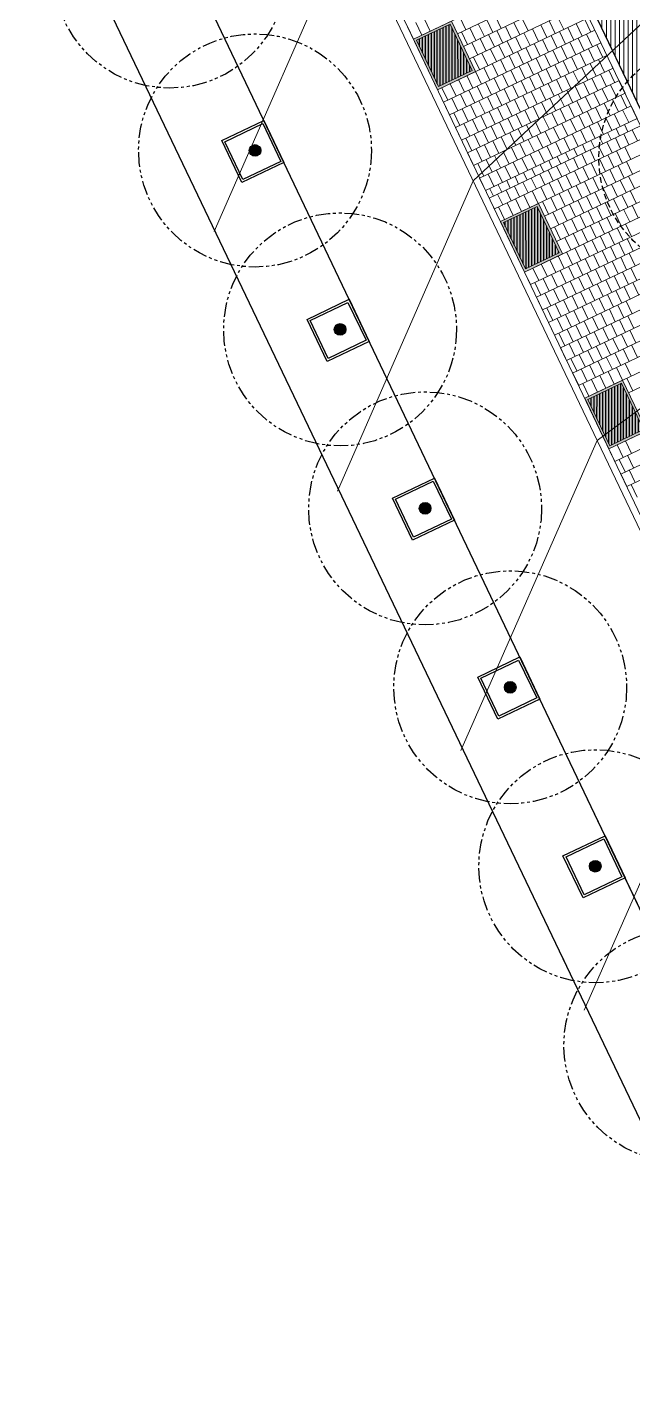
# Model space of a CAD drawing. Header units: metres. Extents: x 678805 to 1359287, y 2747329 to 5497370.
# Drawn here: x 679622.8 to 679648.8, y 2748526.7 to 2748585 of the extents above; entities that cross this region are included whole.
import ezdxf
from ezdxf.enums import TextEntityAlignment as Align

# ---------------------------------------------------------------- set-up
doc = ezdxf.new("R2010")
doc.units = ezdxf.units.M
for name, pattern in [('XREF_MON_EIT SUPPORT$0$HIDDEN', [0.375, 0.25, -0.125]), ('XREF_MON_EIT SUPPORT$0$LIM ACERAS$0$PHANTOM2', [1.25, 0.625, -0.125, 0.125, -0.125, 0.125, -0.125]), ('XREF_MON_GENERAL_LAYOUT$0$ACAD_ISO03W100', [30, 12, -18]), ('XREF_MON_SFT_TREES$0$HIDDEN', [0.375, 0.25, -0.125])]:
    doc.linetypes.add(name, pattern=pattern)
for name, color, linetype in [('00_XREF_MON_HSC_PAVEMENT', 7, 'Continuous'), ('00_XREF_TWQ_SFT_TREES', 7, 'Continuous'), ('00_XREF_TWQ_URBAN CONTEXT', 7, 'Continuous'), ('XREF_MON_EIT SUPPORT$0$02-L-Material Change', 253, 'Continuous'), ('XREF_MON_EIT SUPPORT$0$L-Límite Acera', 9, 'Continuous'), ('XREF_MON_EIT SUPPORT$0$SL_TREE_CANOPY_', 254, 'XREF_MON_EIT SUPPORT$0$HIDDEN'), ('XREF_MON_EIT SUPPORT$0$SL_TREE_TRUNK_', 254, 'Continuous'), ('XREF_MON_EIT SUPPORT$0$SL_Trees_out_of_scope_', 254, 'Continuous'), ('XREF_MON_GENERAL_LAYOUT$0$00_Sorround Parcels', 252, 'XREF_MON_GENERAL_LAYOUT$0$ACAD_ISO03W100'), ('XREF_MON_GENERAL_LAYOUT$0$02-L-Edge Line Step -10cm', 6, 'Continuous'), ('XREF_MON_HSC_PAVEMENT$0$03-TR-Tree Pit_Green', 74, 'Continuous'), ('XREF_MON_SFT_TREES$0$SL_TREE_CANOPY', 251, 'XREF_MON_SFT_TREES$0$HIDDEN'), ('XREF_MON_SFT_TREES$0$SL_TREE_TRUNK', 251, 'Continuous'), ('XREF_MON_URBAN CONTEXT$0$Parcel', 7, 'Continuous'), ('XREF_MON_URBAN CONTEXT$0$XREF_MON_EIT SUPPORT', 7, 'Continuous')]:
    doc.layers.add(name, color=color, linetype=linetype)
for name, color, linetype, true_color in [('02-L-Waterfeatures 01', 7, 'Continuous', 0x4da6ff), ('XREF_MON_HSC_PAVEMENT$0$03-TR-Tree Pit_White', 7, 'Continuous', 0xfcfcfc), ('XREF_MON_SFT_TREES$0$SL_TREE_ZIZIPHUS_SPINA', 7, 'Continuous', 0xc6d408)]:
    doc.layers.add(name, color=color, linetype=linetype, true_color=true_color)
for name, color, linetype, lineweight in [('XREF_MON_GENERAL_LAYOUT$0$02-L-Level Curves 0.25-0.75m', 33, 'Continuous', 5), ('XREF_MON_GENERAL_LAYOUT$0$02-L-Level Curves 1m', 37, 'Continuous', 5), ('XREF_MON_GENERAL_LAYOUT$0$02-L-Material Change', 251, 'Continuous', 5), ('XREF_MON_GENERAL_LAYOUT$0$04-BK-Tree Pit', 6, 'Continuous', 5), ('XREF_MON_HSC_PAVEMENT$0$04-BK-Tree Pit', 6, 'Continuous', 5)]:
    doc.layers.add(name, color=color, linetype=linetype, lineweight=lineweight)
for name, color, linetype, lineweight, true_color in [('XREF_MON_HSC_PAVEMENT$0$02-L-Joints-Paviment_07_Precast Concrete Blocks 60X40', 7, 'Continuous', 5, 0x999999), ('XREF_MON_HSC_PAVEMENT$0$03-TR-Pavement_01_Compacted Ground', 7, 'Continuous', 5, 0x5a4f30), ('XREF_MON_HSC_PAVEMENT$0$03-TR-Pavement_07_Precast Concrete Blocks 60X40', 7, 'Continuous', 5, 0x999999)]:
    doc.layers.add(name, color=color, linetype=linetype, lineweight=lineweight, true_color=true_color)
doc.layers.get('XREF_MON_SFT_TREES$0$SL_TREE_ZIZIPHUS_SPINA').off()
doc.styles.add('XREF_MON_GENERAL_LAYOUT$0$Standard', font='arial.ttf')

# ---------------------------------------------------------------- blocks, each defined once
blk = doc.blocks.new('XREF_MON_EIT SUPPORT$0$ALCORQUE 1.8X1.8 con borde')
at = {"layer": 'XREF_MON_EIT SUPPORT$0$02-L-Material Change', "color": 254}
for points in [[(679587.386, 2748672.469), (679589.192, 2748673.329), (679590.051, 2748671.523), (679588.245, 2748670.663), (679587.386, 2748672.469)], [(679587.519, 2748672.422), (679589.145, 2748673.195), (679589.918, 2748671.57), (679588.293, 2748670.796), (679587.519, 2748672.422)]]:
    blk.add_lwpolyline(points, dxfattribs=at)
blk = doc.blocks.new('XREF_MON_EIT SUPPORT$0$trees_outofboundaries')
at = {"layer": 'XREF_MON_EIT SUPPORT$0$SL_TREE_TRUNK_'}
h = blk.add_hatch(color=256, dxfattribs=at)
h.dxf.hatch_style = 1
edge = h.paths.add_edge_path()
edge.add_arc((0, 0), 0.25, 0, 360)
at = {"layer": 'XREF_MON_EIT SUPPORT$0$SL_TREE_CANOPY_', "linetype": 'XREF_MON_EIT SUPPORT$0$LIM ACERAS$0$PHANTOM2'}
blk.add_circle((0, 0), 5, dxfattribs=at)
at = {"layer": 'XREF_MON_EIT SUPPORT$0$SL_TREE_TRUNK_'}
blk.add_circle((0, 0), 0.25, dxfattribs=at)
blk = doc.blocks.new('XREF_MON_EIT SUPPORT')
at = {"layer": 'XREF_MON_EIT SUPPORT$0$L-Límite Acera'}
blk.add_lwpolyline([(679661.275, 2748521.8), (679593.359, 2748664.016)], dxfattribs=at)
at = {"layer": 'XREF_MON_EIT SUPPORT$0$02-L-Material Change', "color": 254, "rotation": 0.08615458346817939}
for p in [(4177.692, -1111.075), (4181.355, -1118.745), (4185.018, -1126.415), (4188.681, -1134.086), (4192.344, -1141.756)]:
    blk.add_blockref('XREF_MON_EIT SUPPORT$0$ALCORQUE 1.8X1.8 con borde', p, dxfattribs=at)
at = {"layer": 'XREF_MON_EIT SUPPORT$0$SL_Trees_out_of_scope_'}
for p in [(679628.961, 2748587.421), (679632.614, 2748579.745), (679636.266, 2748572.07), (679639.918, 2748564.395), (679643.57, 2748556.719), (679647.222, 2748549.044), (679650.874, 2748541.368)]:
    blk.add_blockref('XREF_MON_EIT SUPPORT$0$trees_outofboundaries', p, dxfattribs=at)
blk = doc.blocks.new('XREF_MON_URBAN CONTEXT')
at = {"layer": 'XREF_MON_URBAN CONTEXT$0$Parcel'}
blk.add_lwpolyline([(679654.853, 2748526.23), (679582.704, 2748491.668), (679521.375, 2748619.741), (679593.524, 2748654.303), (679654.853, 2748526.23)], close=True, dxfattribs=at)
at = {"layer": 'XREF_MON_URBAN CONTEXT$0$XREF_MON_EIT SUPPORT'}
blk.add_blockref('XREF_MON_EIT SUPPORT', (0, 0), dxfattribs=at)
blk = doc.blocks.new('XREF_MON_SFT_TREES$0$Ziziphus_spina_christi')
h = blk.add_hatch()
h.set_pattern_fill('ANSI31', color=256, scale=0.1)
edge = h.paths.add_edge_path()
edge.add_arc((0, 0), 5, 0, 360)
at = {"layer": 'XREF_MON_SFT_TREES$0$SL_TREE_TRUNK'}
h = blk.add_hatch(color=256, dxfattribs=at)
h.dxf.hatch_style = 1
edge = h.paths.add_edge_path()
edge.add_arc((0, 0), 0.25, 0, 360)
at = {"layer": 'XREF_MON_SFT_TREES$0$SL_TREE_CANOPY', "linetype": 'XREF_MON_SFT_TREES$0$HIDDEN'}
blk.add_circle((0, 0), 5, dxfattribs=at)
at = {"layer": 'XREF_MON_SFT_TREES$0$SL_TREE_TRUNK'}
blk.add_circle((0, 0), 0.25, dxfattribs=at)
blk = doc.blocks.new('XREF_MON_SFT_TREES')
at = {"layer": 'XREF_MON_SFT_TREES$0$SL_TREE_ZIZIPHUS_SPINA', "rotation": 25.44812939262281}
blk.add_blockref('XREF_MON_SFT_TREES$0$Ziziphus_spina_christi', (679652.375, 2748579.426), dxfattribs=at)
blk = doc.blocks.new('XREF_MON_HSC_PAVEMENT$0$ALCORQUE RECTANGULAR')
at = {"layer": 'XREF_MON_HSC_PAVEMENT$0$03-TR-Tree Pit_Green', "ltscale": 0.3}
h = blk.add_hatch(dxfattribs=at)
h.set_pattern_fill('ANSI31', color=256, scale=0.04, angle=-45)
h.set_pattern_definition([(360, (-2068898.16958, 3428624.0145), (3e-17, 0.127), [])])
h.paths.add_polyline_path([(679903.391, 2748647.421), (679902.702, 2748648.869), (679904.689, 2748649.814), (679905.377, 2748648.367)])
at = {"layer": 'XREF_MON_HSC_PAVEMENT$0$03-TR-Tree Pit_White'}
h = blk.add_hatch(color=256, dxfattribs=at)
h.dxf.hatch_style = 1
h.paths.add_polyline_path([(679903.344, 2748647.288), (679902.569, 2748648.916), (679904.736, 2748649.947), (679905.511, 2748648.319)])
blk = doc.blocks.new('XREF_MON_HSC_PAVEMENT')
at = {"layer": 'XREF_MON_HSC_PAVEMENT$0$03-TR-Pavement_01_Compacted Ground', "linetype": 'Continuous'}
h = blk.add_hatch(dxfattribs=at)
h.set_pattern_fill('ANSI31', color=256, scale=0.059, angle=45)
h.set_pattern_definition([(90, (652974.11672, 2717198.73223), (-0.187325, 0), [])])
h.paths.add_polyline_path([(679627.965, 2748648.126), (679619.306, 2748644.028), (679624.438, 2748633.281), (679643.219, 2748642.218), (679635.325, 2748666.118), (679612.376, 2748658.539), (679613.109, 2748657.004), (679621.777, 2748661.129)])
h.paths.add_polyline_path([(679643.184, 2748627.108), (679645.247, 2748622.773), (679640.913, 2748620.711), (679638.85, 2748625.045)])
h.paths.add_polyline_path([(679649.344, 2748581.128), (679662.013, 2748585.317), (679645.021, 2748636.762), (679626.168, 2748629.658)])
at = {"layer": 'XREF_MON_HSC_PAVEMENT$0$02-L-Joints-Paviment_07_Precast Concrete Blocks 60X40'}
for p, q in [((679648.114, 2748580.684), (679648.265, 2748580.367)), ((679648.475, 2748580.856), (679648.626, 2748580.539)), ((679649.03, 2748580.16), (679648.809, 2748580.625)), ((679647.031, 2748580.169), (679647.182, 2748579.851)), ((679647.392, 2748580.341), (679647.543, 2748580.023)), ((679647.947, 2748579.645), (679647.725, 2748580.11)), ((679647.753, 2748580.512), (679647.904, 2748580.195)), ((679648.308, 2748579.816), (679648.086, 2748580.282)), ((679648.669, 2748579.988), (679648.448, 2748580.454)), ((679645.586, 2748579.481), (679645.737, 2748579.164)), ((679645.947, 2748579.653), (679646.098, 2748579.336)), ((679646.308, 2748579.825), (679646.459, 2748579.507)), ((679646.863, 2748579.129), (679646.642, 2748579.594)), ((679646.669, 2748579.997), (679646.82, 2748579.679)), ((679647.224, 2748579.301), (679647.003, 2748579.766)), ((679647.586, 2748579.473), (679647.364, 2748579.938)), ((679648.026, 2748579.018), (679647.768, 2748579.56)), ((679648.387, 2748579.19), (679648.13, 2748579.732)), ((679648.749, 2748579.362), (679648.491, 2748579.903)), ((679644.502, 2748578.966), (679644.653, 2748578.648)), ((679644.863, 2748579.137), (679645.015, 2748578.82)), ((679645.418, 2748578.441), (679645.197, 2748578.907)), ((679645.225, 2748579.309), (679645.376, 2748578.992)), ((679645.78, 2748578.613), (679645.558, 2748579.079)), ((679646.141, 2748578.785), (679645.919, 2748579.25)), ((679646.502, 2748578.957), (679646.281, 2748579.422)), ((679646.581, 2748578.33), (679646.324, 2748578.872)), ((679646.943, 2748578.502), (679646.685, 2748579.044)), ((679647.304, 2748578.674), (679647.046, 2748579.216)), ((679647.665, 2748578.846), (679647.407, 2748579.388)), ((679643.057, 2748578.278), (679643.209, 2748577.961)), ((679643.419, 2748578.45), (679643.57, 2748578.132)), ((679643.78, 2748578.622), (679643.931, 2748578.304)), ((679644.335, 2748577.926), (679644.113, 2748578.391)), ((679644.141, 2748578.794), (679644.292, 2748578.476)), ((679644.696, 2748578.098), (679644.475, 2748578.563)), ((679645.057, 2748578.27), (679644.836, 2748578.735)), ((679645.498, 2748577.815), (679645.24, 2748578.357)), ((679645.859, 2748577.987), (679645.601, 2748578.528)), ((679646.22, 2748578.158), (679645.962, 2748578.7)), ((679642.89, 2748577.238), (679642.669, 2748577.704)), ((679642.696, 2748578.106), (679642.847, 2748577.789)), ((679643.251, 2748577.41), (679643.03, 2748577.875)), ((679643.612, 2748577.582), (679643.391, 2748578.047)), ((679643.974, 2748577.754), (679643.752, 2748578.219)), ((679644.414, 2748577.299), (679644.156, 2748577.841)), ((679644.775, 2748577.471), (679644.518, 2748578.013)), ((679645.137, 2748577.643), (679644.879, 2748578.185)), ((679643.331, 2748576.783), (679643.073, 2748577.325)), ((679643.692, 2748576.955), (679643.434, 2748577.497)), ((679644.053, 2748577.127), (679643.795, 2748577.669))]:
    blk.add_line(p, q, dxfattribs=at)
for points in [[(679639.878, 2748585.403), (679640.136, 2748584.861)], [(679641.4, 2748585.463), (679641.659, 2748584.922)], [(679642.562, 2748585.351), (679642.82, 2748584.81)], [(679642.923, 2748585.523), (679643.182, 2748584.982)], [(679644.085, 2748585.411), (679644.343, 2748584.87)], [(679645.246, 2748585.3), (679645.505, 2748584.758)], [(679645.607, 2748585.472), (679645.866, 2748584.93)], [(679646.769, 2748585.36), (679647.027, 2748584.818)], [(679639.155, 2748585.059), (679639.414, 2748584.518)], [(679639.516, 2748585.231), (679639.775, 2748584.69)], [(679641.478, 2748584.836), (679641.737, 2748584.294)], [(679641.839, 2748585.008), (679642.098, 2748584.466)], [(679642.201, 2748585.179), (679642.459, 2748584.638)], [(679642.64, 2748584.724), (679642.898, 2748584.183)], [(679643.001, 2748584.896), (679643.26, 2748584.354)], [(679643.362, 2748585.068), (679643.621, 2748584.526)], [(679643.723, 2748585.24), (679643.982, 2748584.698)], [(679644.162, 2748584.784), (679644.421, 2748584.243)], [(679644.524, 2748584.956), (679644.782, 2748584.415)], [(679644.885, 2748585.128), (679645.143, 2748584.586)], [(679645.685, 2748584.844), (679645.944, 2748584.303)], [(679646.046, 2748585.016), (679646.305, 2748584.475)], [(679646.408, 2748585.188), (679646.666, 2748584.647)], [(679646.847, 2748584.732), (679647.105, 2748584.191)], [(679647.208, 2748584.904), (679647.467, 2748584.363)], [(679641.917, 2748584.38), (679642.176, 2748583.839)], [(679642.279, 2748584.552), (679642.537, 2748584.011)], [(679643.079, 2748584.268), (679643.337, 2748583.727)], [(679643.44, 2748584.44), (679643.699, 2748583.899)], [(679643.801, 2748584.612), (679644.06, 2748584.071)], [(679644.24, 2748584.157), (679644.499, 2748583.615)], [(679644.602, 2748584.329), (679644.86, 2748583.787)], [(679644.963, 2748584.5), (679645.221, 2748583.959)], [(679645.324, 2748584.672), (679645.583, 2748584.131)], [(679645.763, 2748584.217), (679646.022, 2748583.675)], [(679646.124, 2748584.389), (679646.383, 2748583.847)], [(679646.486, 2748584.561), (679646.744, 2748584.019)], [(679646.925, 2748584.105), (679647.183, 2748583.564)], [(679647.286, 2748584.277), (679647.544, 2748583.736)], [(679641.995, 2748583.753), (679642.254, 2748583.211)], [(679642.357, 2748583.925), (679642.615, 2748583.383)], [(679642.718, 2748584.097), (679642.976, 2748583.555)], [(679643.157, 2748583.641), (679643.415, 2748583.1)], [(679643.518, 2748583.813), (679643.777, 2748583.272)], [(679643.879, 2748583.985), (679644.138, 2748583.443)], [(679644.318, 2748583.529), (679644.577, 2748582.988)], [(679644.68, 2748583.701), (679644.938, 2748583.16)], [(679645.041, 2748583.873), (679645.299, 2748583.332)], [(679645.402, 2748584.045), (679645.661, 2748583.504)], [(679645.841, 2748583.589), (679646.1, 2748583.048)], [(679646.202, 2748583.761), (679646.461, 2748583.22)], [(679646.564, 2748583.933), (679646.822, 2748583.392)], [(679647.364, 2748583.65), (679647.622, 2748583.108)], [(679647.725, 2748583.822), (679647.984, 2748583.28)], [(679641.712, 2748582.954), (679641.971, 2748582.412)], [(679642.073, 2748583.125), (679642.332, 2748582.584)], [(679642.435, 2748583.297), (679642.693, 2748582.756)], [(679642.796, 2748583.469), (679643.054, 2748582.928)], [(679643.235, 2748583.014), (679643.493, 2748582.472)], [(679643.596, 2748583.186), (679643.855, 2748582.644)], [(679643.957, 2748583.357), (679644.216, 2748582.816)], [(679644.758, 2748583.074), (679645.016, 2748582.532)], [(679645.119, 2748583.246), (679645.377, 2748582.704)], [(679645.48, 2748583.418), (679645.739, 2748582.876)], [(679645.919, 2748582.962), (679646.178, 2748582.421)], [(679646.28, 2748583.134), (679646.539, 2748582.593)], [(679646.641, 2748583.306), (679646.9, 2748582.764)], [(679647.003, 2748583.478), (679647.261, 2748582.936)], [(679647.442, 2748583.022), (679647.7, 2748582.481)], [(679647.803, 2748583.194), (679648.062, 2748582.653)], [(679640.629, 2748582.438), (679640.887, 2748581.897)], [(679640.99, 2748582.61), (679641.248, 2748582.068)], [(679641.351, 2748582.782), (679641.609, 2748582.24)], [(679642.151, 2748582.498), (679642.41, 2748581.957)], [(679642.512, 2748582.67), (679642.771, 2748582.129)], [(679642.874, 2748582.842), (679643.132, 2748582.3)], [(679643.313, 2748582.386), (679643.571, 2748581.845)], [(679643.674, 2748582.558), (679643.933, 2748582.017)], [(679644.035, 2748582.73), (679644.294, 2748582.189)], [(679644.396, 2748582.902), (679644.655, 2748582.361)], [(679644.836, 2748582.446), (679645.094, 2748581.905)], [(679645.197, 2748582.618), (679645.455, 2748582.077)], [(679645.558, 2748582.79), (679645.816, 2748582.249)], [(679646.358, 2748582.507), (679646.617, 2748581.965)], [(679646.719, 2748582.679), (679646.978, 2748582.137)], [(679647.081, 2748582.85), (679647.339, 2748582.309)], [(679647.52, 2748582.395), (679647.778, 2748581.853)], [(679647.881, 2748582.567), (679648.14, 2748582.025)], [(679648.242, 2748582.739), (679648.501, 2748582.197)], [(679640.707, 2748581.811), (679640.965, 2748581.269)], [(679641.068, 2748581.982), (679641.326, 2748581.441)], [(679641.429, 2748582.154), (679641.687, 2748581.613)], [(679641.79, 2748582.326), (679642.049, 2748581.785)], [(679642.229, 2748581.871), (679642.488, 2748581.329)], [(679642.59, 2748582.043), (679642.849, 2748581.501)], [(679642.952, 2748582.214), (679643.21, 2748581.673)], [(679643.752, 2748581.931), (679644.011, 2748581.389)], [(679644.113, 2748582.103), (679644.372, 2748581.561)], [(679644.474, 2748582.275), (679644.733, 2748581.733)], [(679644.914, 2748581.819), (679645.172, 2748581.278)], [(679645.275, 2748581.991), (679645.533, 2748581.45)], [(679645.636, 2748582.163), (679645.894, 2748581.621)], [(679645.997, 2748582.335), (679646.256, 2748581.793)], [(679646.436, 2748581.879), (679646.695, 2748581.338)], [(679646.797, 2748582.051), (679647.056, 2748581.51)], [(679647.159, 2748582.223), (679647.417, 2748581.682)], [(679647.598, 2748581.768), (679647.856, 2748581.226)], [(679647.959, 2748581.939), (679648.218, 2748581.398)], [(679648.32, 2748582.111), (679648.579, 2748581.57)], [(679641.146, 2748581.355), (679641.404, 2748580.814)], [(679641.507, 2748581.527), (679641.765, 2748580.986)], [(679641.868, 2748581.699), (679642.127, 2748581.157)], [(679642.307, 2748581.243), (679642.566, 2748580.702)], [(679642.668, 2748581.415), (679642.927, 2748580.874)], [(679643.03, 2748581.587), (679643.288, 2748581.046)], [(679643.391, 2748581.759), (679643.649, 2748581.218)], [(679643.83, 2748581.303), (679644.089, 2748580.762)], [(679644.191, 2748581.475), (679644.45, 2748580.934)], [(679644.552, 2748581.647), (679644.811, 2748581.106)], [(679644.991, 2748581.192), (679645.25, 2748580.65)], [(679645.353, 2748581.364), (679645.611, 2748580.822)], [(679645.714, 2748581.536), (679645.972, 2748580.994)], [(679646.075, 2748581.707), (679646.334, 2748581.166)], [(679646.514, 2748581.252), (679646.773, 2748580.71)], [(679646.875, 2748581.424), (679647.134, 2748580.882)], [(679647.237, 2748581.596), (679647.495, 2748581.054)], [(679648.037, 2748581.312), (679648.295, 2748580.771)], [(679648.398, 2748581.484), (679648.657, 2748580.942)], [(679648.759, 2748581.656), (679649.018, 2748581.114)], [(679641.224, 2748580.728), (679641.482, 2748580.186)], [(679641.585, 2748580.9), (679641.843, 2748580.358)], [(679641.946, 2748581.071), (679642.205, 2748580.53)], [(679642.385, 2748580.616), (679642.644, 2748580.075)], [(679642.746, 2748580.788), (679643.005, 2748580.246)], [(679643.108, 2748580.96), (679643.366, 2748580.418)], [(679643.469, 2748581.132), (679643.727, 2748580.59)], [(679643.908, 2748580.676), (679644.166, 2748580.135)], [(679644.269, 2748580.848), (679644.528, 2748580.307)], [(679644.63, 2748581.02), (679644.889, 2748580.478)], [(679645.431, 2748580.736), (679645.689, 2748580.195)], [(679645.792, 2748580.908), (679646.05, 2748580.367)], [(679646.153, 2748581.08), (679646.412, 2748580.539)], [(679646.592, 2748580.625), (679646.851, 2748580.083)], [(679646.953, 2748580.796), (679647.212, 2748580.255)], [(679647.315, 2748580.968), (679647.573, 2748580.427)], [(679647.676, 2748581.14), (679647.934, 2748580.599)], [(679641.663, 2748580.272), (679641.921, 2748579.731)], [(679642.024, 2748580.444), (679642.283, 2748579.903)], [(679642.824, 2748580.16), (679643.083, 2748579.619)], [(679643.186, 2748580.332), (679643.444, 2748579.791)], [(679643.547, 2748580.504), (679643.805, 2748579.963)], [(679643.986, 2748580.049), (679644.244, 2748579.507)], [(679644.347, 2748580.221), (679644.606, 2748579.679)], [(679644.708, 2748580.393), (679644.967, 2748579.851)], [(679645.069, 2748580.564), (679645.328, 2748580.023)], [(679645.509, 2748580.109), (679645.767, 2748579.567)], [(679645.87, 2748580.281), (679646.128, 2748579.739)], [(679646.231, 2748580.453), (679646.49, 2748579.911)], [(679641.741, 2748579.645), (679641.999, 2748579.103)], [(679642.102, 2748579.817), (679642.361, 2748579.275)], [(679642.463, 2748579.989), (679642.722, 2748579.447)], [(679642.902, 2748579.533), (679643.161, 2748578.992)], [(679643.263, 2748579.705), (679643.522, 2748579.164)], [(679643.625, 2748579.877), (679643.883, 2748579.335)], [(679644.425, 2748579.593), (679644.684, 2748579.052)], [(679644.786, 2748579.765), (679645.045, 2748579.224)], [(679645.147, 2748579.937), (679645.406, 2748579.396)], [(679642.18, 2748579.189), (679642.438, 2748578.648)], [(679642.541, 2748579.361), (679642.8, 2748578.82)], [(679642.98, 2748578.906), (679643.239, 2748578.364)], [(679643.341, 2748579.078), (679643.6, 2748578.536)], [(679643.703, 2748579.25), (679643.961, 2748578.708)], [(679644.064, 2748579.421), (679644.322, 2748578.88)], [(679648.103, 2748578.39), (679647.845, 2748578.932)], [(679648.464, 2748578.562), (679648.206, 2748579.103)], [(679648.825, 2748578.734), (679648.567, 2748579.275)], [(679642.258, 2748578.562), (679642.516, 2748578.021)], [(679642.619, 2748578.734), (679642.878, 2748578.192)], [(679647.019, 2748577.874), (679646.761, 2748578.416)], [(679647.38, 2748578.046), (679647.122, 2748578.588)], [(679647.741, 2748578.218), (679647.484, 2748578.76)], [(679648.182, 2748577.763), (679647.924, 2748578.305)], [(679648.543, 2748577.935), (679648.285, 2748578.477)], [(679648.905, 2748578.107), (679648.647, 2748578.649)], [(679645.574, 2748577.187), (679645.317, 2748577.728)], [(679645.936, 2748577.359), (679645.678, 2748577.9)], [(679646.297, 2748577.53), (679646.039, 2748578.072)], [(679646.658, 2748577.702), (679646.4, 2748578.244)], [(679647.099, 2748577.247), (679646.841, 2748577.789)], [(679647.46, 2748577.419), (679647.202, 2748577.961)], [(679647.821, 2748577.591), (679647.563, 2748578.133)], [(679648.62, 2748577.307), (679648.362, 2748577.849)], [(679648.981, 2748577.479), (679648.723, 2748578.021)], [(679645.213, 2748577.015), (679644.955, 2748577.557)], [(679645.654, 2748576.56), (679645.396, 2748577.102)], [(679646.015, 2748576.732), (679645.757, 2748577.274)], [(679646.376, 2748576.904), (679646.118, 2748577.446)], [(679646.737, 2748577.076), (679646.48, 2748577.617)], [(679647.175, 2748576.619), (679646.917, 2748577.161)], [(679647.536, 2748576.791), (679647.278, 2748577.333)], [(679647.897, 2748576.963), (679647.64, 2748577.505)], [(679648.259, 2748577.135), (679648.001, 2748577.677)], [(679648.699, 2748576.68), (679648.441, 2748577.222)], [(679649.06, 2748576.852), (679648.803, 2748577.394)], [(679646.091, 2748576.104), (679645.834, 2748576.646)], [(679646.453, 2748576.276), (679646.195, 2748576.817)], [(679646.814, 2748576.448), (679646.556, 2748576.989)], [(679647.254, 2748575.993), (679646.997, 2748576.535)], [(679647.616, 2748576.165), (679647.358, 2748576.706)], [(679647.977, 2748576.337), (679647.719, 2748576.878)], [(679648.338, 2748576.508), (679648.08, 2748577.05)], [(679648.776, 2748576.052), (679648.518, 2748576.594)], [(679645.73, 2748575.932), (679645.472, 2748576.474)], [(679646.171, 2748575.477), (679645.913, 2748576.019)], [(679646.532, 2748575.649), (679646.274, 2748576.191)], [(679646.893, 2748575.821), (679646.635, 2748576.363)], [(679647.692, 2748575.537), (679647.434, 2748576.078)], [(679648.053, 2748575.708), (679647.796, 2748576.25)], [(679648.415, 2748575.88), (679648.157, 2748576.422)], [(679648.855, 2748575.426), (679648.597, 2748575.967)], [(679646.247, 2748574.849), (679645.99, 2748575.391)], [(679646.609, 2748575.021), (679646.351, 2748575.563)], [(679646.97, 2748575.193), (679646.712, 2748575.735)], [(679647.331, 2748575.365), (679647.073, 2748575.906)], [(679647.772, 2748574.91), (679647.514, 2748575.452)], [(679648.133, 2748575.082), (679647.875, 2748575.624)], [(679648.494, 2748575.254), (679648.236, 2748575.795)], [(679645.164, 2748574.333), (679644.906, 2748574.875)], [(679645.525, 2748574.505), (679645.267, 2748575.047)], [(679645.886, 2748574.677), (679645.628, 2748575.219)], [(679646.327, 2748574.222), (679646.069, 2748574.764)], [(679646.688, 2748574.394), (679646.43, 2748574.936)], [(679647.049, 2748574.566), (679646.791, 2748575.108)], [(679647.41, 2748574.738), (679647.153, 2748575.28)], [(679647.848, 2748574.282), (679647.59, 2748574.824)], [(679648.209, 2748574.454), (679647.951, 2748574.995)], [(679648.57, 2748574.626), (679648.313, 2748575.167)], [(679648.932, 2748574.797), (679648.674, 2748575.339)], [(679644.441, 2748573.99), (679644.184, 2748574.531)], [(679644.803, 2748574.162), (679644.545, 2748574.703)], [(679645.243, 2748573.707), (679644.985, 2748574.249)], [(679645.604, 2748573.879), (679645.347, 2748574.42)], [(679645.966, 2748574.051), (679645.708, 2748574.592)], [(679646.765, 2748573.766), (679646.507, 2748574.308)], [(679647.126, 2748573.938), (679646.868, 2748574.48)], [(679647.487, 2748574.11), (679647.229, 2748574.652)], [(679647.928, 2748573.655), (679647.67, 2748574.197)], [(679648.289, 2748573.827), (679648.031, 2748574.369)], [(679648.65, 2748573.999), (679648.392, 2748574.541)], [(679649.011, 2748574.171), (679648.753, 2748574.713)], [(679644.882, 2748573.535), (679644.624, 2748574.077)], [(679645.32, 2748573.079), (679645.062, 2748573.62)], [(679645.681, 2748573.251), (679645.423, 2748573.792)], [(679646.042, 2748573.422), (679645.784, 2748573.964)], [(679646.403, 2748573.594), (679646.145, 2748574.136)], [(679646.844, 2748573.14), (679646.586, 2748573.681)], [(679647.205, 2748573.311), (679646.947, 2748573.853)], [(679647.566, 2748573.483), (679647.309, 2748574.025)], [(679648.365, 2748573.199), (679648.107, 2748573.741)], [(679648.726, 2748573.371), (679648.469, 2748573.913)], [(679649.088, 2748573.543), (679648.83, 2748574.084)], [(679644.959, 2748572.907), (679644.701, 2748573.449)], [(679645.76, 2748572.624), (679645.503, 2748573.166)], [(679646.122, 2748572.796), (679645.864, 2748573.338)], [(679646.483, 2748572.968), (679646.225, 2748573.509)], [(679646.92, 2748572.511), (679646.663, 2748573.053)], [(679647.282, 2748572.683), (679647.024, 2748573.225)], [(679647.643, 2748572.855), (679647.385, 2748573.397)], [(679648.004, 2748573.027), (679647.746, 2748573.569)], [(679648.445, 2748572.572), (679648.187, 2748573.114)], [(679648.806, 2748572.744), (679648.548, 2748573.286)], [(679645.399, 2748572.452), (679645.141, 2748572.994)], [(679645.837, 2748571.996), (679645.579, 2748572.538)], [(679646.198, 2748572.168), (679645.94, 2748572.709)], [(679646.559, 2748572.34), (679646.301, 2748572.881)], [(679647.361, 2748572.057), (679647.103, 2748572.598)], [(679647.722, 2748572.229), (679647.464, 2748572.77)], [(679648.083, 2748572.4), (679647.826, 2748572.942)], [(679648.521, 2748571.944), (679648.263, 2748572.486)], [(679648.882, 2748572.116), (679648.625, 2748572.658)], [(679645.476, 2748571.824), (679645.218, 2748572.366)], [(679645.916, 2748571.369), (679645.659, 2748571.911)], [(679646.278, 2748571.541), (679646.02, 2748572.083)], [(679646.639, 2748571.713), (679646.381, 2748572.255)], [(679647, 2748571.885), (679646.742, 2748572.427)], [(679647.438, 2748571.429), (679647.18, 2748571.97)], [(679647.799, 2748571.6), (679647.541, 2748572.142)], [(679648.16, 2748571.772), (679647.902, 2748572.314)], [(679648.601, 2748571.318), (679648.343, 2748571.859)], [(679648.962, 2748571.489), (679648.704, 2748572.031)], [(679645.993, 2748570.741), (679645.735, 2748571.283)], [(679646.354, 2748570.913), (679646.096, 2748571.455)], [(679646.715, 2748571.085), (679646.457, 2748571.627)], [(679647.076, 2748571.257), (679646.819, 2748571.798)], [(679647.517, 2748570.802), (679647.259, 2748571.344)], [(679647.878, 2748570.974), (679647.62, 2748571.516)], [(679648.239, 2748571.146), (679647.982, 2748571.687)], [(679649.038, 2748570.861), (679648.78, 2748571.403)], [(679646.433, 2748570.286), (679646.176, 2748570.828)], [(679646.795, 2748570.458), (679646.537, 2748571)], [(679647.156, 2748570.63), (679646.898, 2748571.172)], [(679647.593, 2748570.174), (679647.336, 2748570.716)], [(679647.955, 2748570.346), (679647.697, 2748570.888)], [(679648.316, 2748570.518), (679648.058, 2748571.059)], [(679648.677, 2748570.689), (679648.419, 2748571.231)], [(679646.51, 2748569.658), (679646.252, 2748570.2)], [(679646.871, 2748569.83), (679646.613, 2748570.372)], [(679647.232, 2748570.002), (679646.974, 2748570.544)], [(679648.034, 2748569.719), (679647.776, 2748570.261)], [(679648.395, 2748569.891), (679648.138, 2748570.433)], [(679648.757, 2748570.063), (679648.499, 2748570.605)], [(679646.951, 2748569.203), (679646.693, 2748569.745)], [(679647.312, 2748569.375), (679647.054, 2748569.917)], [(679647.673, 2748569.547), (679647.415, 2748570.089)], [(679648.833, 2748569.435), (679648.575, 2748569.977)], [(679648.784, 2748566.753), (679648.526, 2748567.295)], [(679648.061, 2748566.41), (679647.803, 2748566.951)], [(679648.422, 2748566.582), (679648.165, 2748567.123)], [(679648.863, 2748566.127), (679648.605, 2748566.669)], [(679648.502, 2748565.955), (679648.244, 2748566.497)], [(679648.94, 2748565.499), (679648.682, 2748566.04)], [(679648.578, 2748565.327), (679648.321, 2748565.869)], [(679649.019, 2748564.872), (679648.761, 2748565.414)]]:
    blk.add_lwpolyline(points, dxfattribs=at)
at = {"layer": 'XREF_MON_HSC_PAVEMENT$0$03-TR-Pavement_07_Precast Concrete Blocks 60X40'}
for p, q in [((679639.414, 2748584.518), (679645.915, 2748587.612)), ((679641.303, 2748584.752), (679646.174, 2748587.07)), ((679641.561, 2748584.21), (679646.432, 2748586.529)), ((679641.818, 2748583.669), (679646.691, 2748585.987)), ((679640.448, 2748582.352), (679646.949, 2748585.446)), ((679640.707, 2748581.811), (679647.208, 2748584.904)), ((679640.965, 2748581.269), (679647.467, 2748584.363)), ((679645.036, 2748576.93), (679660.566, 2748584.321)), ((679641.224, 2748580.728), (679647.725, 2748583.822)), ((679641.482, 2748580.186), (679647.984, 2748583.28)), ((679644.44, 2748573.989), (679663.372, 2748582.998)), ((679641.741, 2748579.645), (679648.242, 2748582.739)), ((679643.149, 2748576.697), (679656.152, 2748582.885)), ((679644.698, 2748573.447), (679663.691, 2748582.486)), ((679641.999, 2748579.103), (679648.501, 2748582.197)), ((679644.957, 2748572.906), (679664.011, 2748581.973)), ((679642.258, 2748578.562), (679648.759, 2748581.656)), ((679642.89, 2748577.238), (679651.741, 2748581.45)), ((679645.215, 2748572.365), (679664.33, 2748581.46)), ((679642.516, 2748578.021), (679649.018, 2748581.114)), ((679642.668, 2748577.703), (679649.169, 2748580.797)), ((679645.474, 2748571.823), (679664.649, 2748580.948)), ((679645.732, 2748571.282), (679664.968, 2748580.435)), ((679645.991, 2748570.74), (679665.288, 2748579.923)), ((679645.293, 2748576.389), (679651.433, 2748579.31)), ((679646.25, 2748570.199), (679665.607, 2748579.41)), ((679646.508, 2748569.657), (679665.926, 2748578.898)), ((679645.551, 2748575.847), (679651.691, 2748578.768)), ((679646.767, 2748569.116), (679666.245, 2748578.385)), ((679644.181, 2748574.53), (679651.949, 2748578.227)), ((679648.655, 2748569.35), (679666.564, 2748577.872)), ((679647.801, 2748566.95), (679667.522, 2748576.335)), ((679648.059, 2748566.409), (679667.841, 2748575.822)), ((679648.318, 2748565.867), (679668.16, 2748575.31)), ((679648.577, 2748565.326), (679668.48, 2748574.797))]:
    blk.add_line(p, q, dxfattribs=at)
at = {"layer": 'XREF_MON_HSC_PAVEMENT$0$04-BK-Tree Pit', "rotation": 90}
for p in [(3428289.364, 2068679.783), (3428293.097, 2068671.961), (3428296.717, 2068664.381)]:
    blk.add_blockref('XREF_MON_HSC_PAVEMENT$0$ALCORQUE RECTANGULAR', p, dxfattribs=at)
blk = doc.blocks.new('XREF_MON_GENERAL_LAYOUT$0$ALCORQUE RECTANGULAR')
blk.add_lwpolyline([(679903.391, 2748647.421), (679902.702, 2748648.868), (679904.689, 2748649.814), (679905.378, 2748648.366)], close=True)
at = {"layer": 'XREF_MON_GENERAL_LAYOUT$0$02-L-Material Change'}
blk.add_lwpolyline([(679903.344, 2748647.288), (679902.569, 2748648.916), (679904.736, 2748649.947), (679905.511, 2748648.319)], close=True, dxfattribs=at)
blk = doc.blocks.new('XREF_MON_GENERAL_LAYOUT')
at = {"layer": 'XREF_MON_GENERAL_LAYOUT$0$00_Sorround Parcels', "lineweight": 9, "ltscale": 0.1}
blk.add_lwpolyline([(679521.37, 2748619.739), (679593.52, 2748654.301), (679654.867, 2748526.236), (679582.718, 2748491.674)], close=True, dxfattribs=at)
at = {"layer": 'XREF_MON_GENERAL_LAYOUT$0$02-L-Edge Line Step -10cm'}
blk.add_line((679649.344, 2748581.128), (679626.168, 2748629.658), dxfattribs=at)
at = {"layer": 'XREF_MON_GENERAL_LAYOUT$0$02-L-Level Curves 0.25-0.75m', "ltscale": 0.3}
for points in [[(679701.899, 2748600.162), (679665.217, 2748587.274), (679659.269, 2748594.58), (679641.984, 2748578.439)], [(679676.859, 2748590.215), (679674.029, 2748587.055), (679647.304, 2748567.298)], [(679636.155, 2748565.135), (679641.984, 2748578.439)], [(679641.448, 2748554.004), (679647.304, 2748567.298)], [(679646.743, 2748542.877), (679652.615, 2748556.177)]]:
    blk.add_lwpolyline(points, dxfattribs=at)
at = {"layer": 'XREF_MON_GENERAL_LAYOUT$0$02-L-Level Curves 1m', "ltscale": 0.3}
blk.add_lwpolyline([(679630.861, 2748576.263), (679636.677, 2748589.553)], dxfattribs=at)
at = {"layer": 'XREF_MON_GENERAL_LAYOUT$0$02-L-Material Change'}
for p, q in [((679667.595, 2748524.804), (679599.165, 2748668.107)), ((679661.796, 2748520.709), (679592.846, 2748665.09)), ((679649.169, 2748580.797), (679625.761, 2748629.815))]:
    blk.add_line(p, q, dxfattribs=at)
at = {"layer": 'XREF_MON_GENERAL_LAYOUT$0$02-L-Material Change', "ltscale": 0.3}
blk.add_line((679667.86, 2748524.952), (679599.52, 2748668.055), dxfattribs=at)
at = {"layer": 'XREF_MON_GENERAL_LAYOUT$0$04-BK-Tree Pit', "rotation": 90}
for p in [(3428289.364, 2068679.783), (3428293.097, 2068671.961), (3428296.717, 2068664.381)]:
    blk.add_blockref('XREF_MON_GENERAL_LAYOUT$0$ALCORQUE RECTANGULAR', p, dxfattribs=at)
at = {"style": 'XREF_MON_GENERAL_LAYOUT$0$Standard'}
for tag, rotation, p in [('604,00', 330.26429, (679905.77, 2748776.558)), ('603,00', 330.26429, (679901.861, 2748753.477)), ('600,00', 133.82598, (679944.597, 2748745.153)), ('602,00', 330.26429, (679883.319, 2748738.727)), ('601,00', 117.89057, (679920.972, 2748732.87)), ('601,00', 330.26429, (679864.777, 2748723.976)), ('600,00', 40.88332, (679777.405, 2748705.444, 1.17)), ('602,00', 330.26429, (679941.275, 2748705.483)), ('601,00', 40.88332, (679701.798, 2748703.889, 1.17)), ('598,00', 62.09101, (679810.267, 2748702.619)), ('600,00', 330.26429, (679877.781, 2748691.131)), ('600,00', 19.55109, (679920.444, 2748685.496)), ('601,00', 330.26429, (679934.813, 2748683.804)), ('599,00', 330.26429, (679854.567, 2748679.061)), ('600,00', 88.39282, (679743.913, 2748675.572)), ('599,00', 20.60862, (679924.26, 2748675.216)), ('601,00', 88.39282, (679728.035, 2748671.318, -2)), ('602,00', 88.39282, (679711.826, 2748665.966, -1)), ('603,00', 88.39282, (679695.615, 2748660.611)), ('599,00', 40.88332, (679788.807, 2748655.829, 1.17)), ('601,00', 40.88332, (679627.612, 2748644.603, 1.17)), ('603,00', 41.70581, (679702.499, 2748628.484, 1.17)), ('600,00', 40.88332, (679645.925, 2748597.926, 1.17)), ('599,00', 34.22768, (679673.574, 2748555.136, 5.34))]:
    blk.add_attdef(tag, text='', height=1, rotation=rotation, dxfattribs=at).set_placement(p, align=Align.MIDDLE)
at = {"ltscale": 0.3, "style": 'XREF_MON_GENERAL_LAYOUT$0$Standard'}
for tag, rotation, p in [('603,50', 330.26429, (679911.501, 2748760.57)), ('602,50', 330.26429, (679892.865, 2748745.846)), ('600,50', 133.82598, (679933.048, 2748738.729)), ('601,50', 330.26429, (679873.581, 2748731.671)), ('601,50', 101.28567, (679909.522, 2748726.945)), ('602,50', 330.26429, (679948.625, 2748713.86)), ('600,50', 39.60595, (679743.243, 2748706.971)), ('600,50', 330.26429, (679880.266, 2748702.726)), ('600,50', 17.35374, (679917.615, 2748690.554)), ('599,50', 330.26429, (679867.197, 2748684.716)), ('599,50', 18.89439, (679921.71, 2748680.578)), ('599,50', 39.60595, (679778.991, 2748677.241)), ('600,50', 88.39282, (679735.925, 2748673.586)), ('601,50', 88.39282, (679719.906, 2748668.581)), ('602,50', 88.39282, (679703.474, 2748663.452)), ('601,50', 39.60595, (679610.513, 2748662.061)), ('598,50', 330.26429, (679861.765, 2748662.397)), ('600,00', 41.70581, (679752.308, 2748637.685)), ('601,00', 41.70581, (679736.044, 2748634.538)), ('599,00', 35.08346, (679763.043, 2748634.415, 1.17)), ('602,00', 41.70581, (679720.174, 2748633.096, 1.17)), ('600,00', 35.08346, (679747.063, 2748629.903, 1.17)), ('601,00', 35.08346, (679731.246, 2748625.239, 1.17)), ('600,50', 39.60595, (679636.92, 2748621.339)), ('602,00', 35.08346, (679715.4, 2748620.639, 1.17)), ('599,50', 28.7604, (679659.482, 2748574.323))]:
    blk.add_attdef(tag, text='', height=1, rotation=rotation, dxfattribs=at).set_placement(p, align=Align.MIDDLE)

msp = doc.modelspace()

# ---------------------------------------------------------------- block references
at = {"layer": '00_XREF_MON_HSC_PAVEMENT'}
msp.add_blockref('XREF_MON_HSC_PAVEMENT', (0, 0), dxfattribs=at)
at = {"layer": '00_XREF_TWQ_SFT_TREES'}
msp.add_blockref('XREF_MON_SFT_TREES', (0, 0), dxfattribs=at)
at = {"layer": '00_XREF_TWQ_URBAN CONTEXT'}
msp.add_blockref('XREF_MON_URBAN CONTEXT', (0, 0), dxfattribs=at)
at = {"layer": '02-L-Waterfeatures 01', "color": 18, "true_color": 0x000000}
msp.add_blockref('XREF_MON_GENERAL_LAYOUT', (0, 0), dxfattribs=at)

doc.saveas('drawing.dxf')
